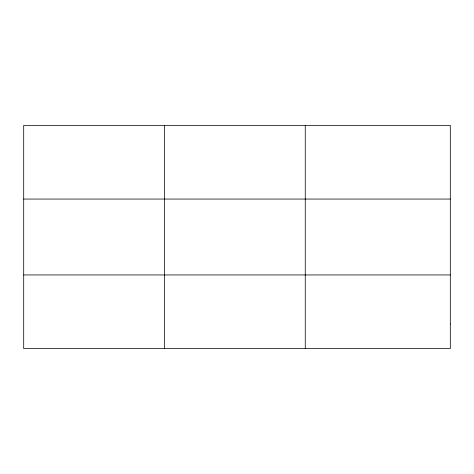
<?xml version="1.0" encoding="UTF-8"?>
<svg xmlns="http://www.w3.org/2000/svg" width="474" height="474" viewBox="0 0 474 474"><rect width="100%" height="100%" fill="white"/><g stroke="black" fill="none" stroke-linecap="round" stroke-linejoin="round"><path stroke-width="0.71" d="M164.478 348.603L164.478 125.397M305.256 348.603L305.256 125.397M23.7 199.056L450.3 199.056M23.7 274.944L450.3 274.944M450.3 324.05L450.3 348.603L23.7 348.603L23.7 125.397L450.3 125.397L450.3 324.05"/></g></svg>
